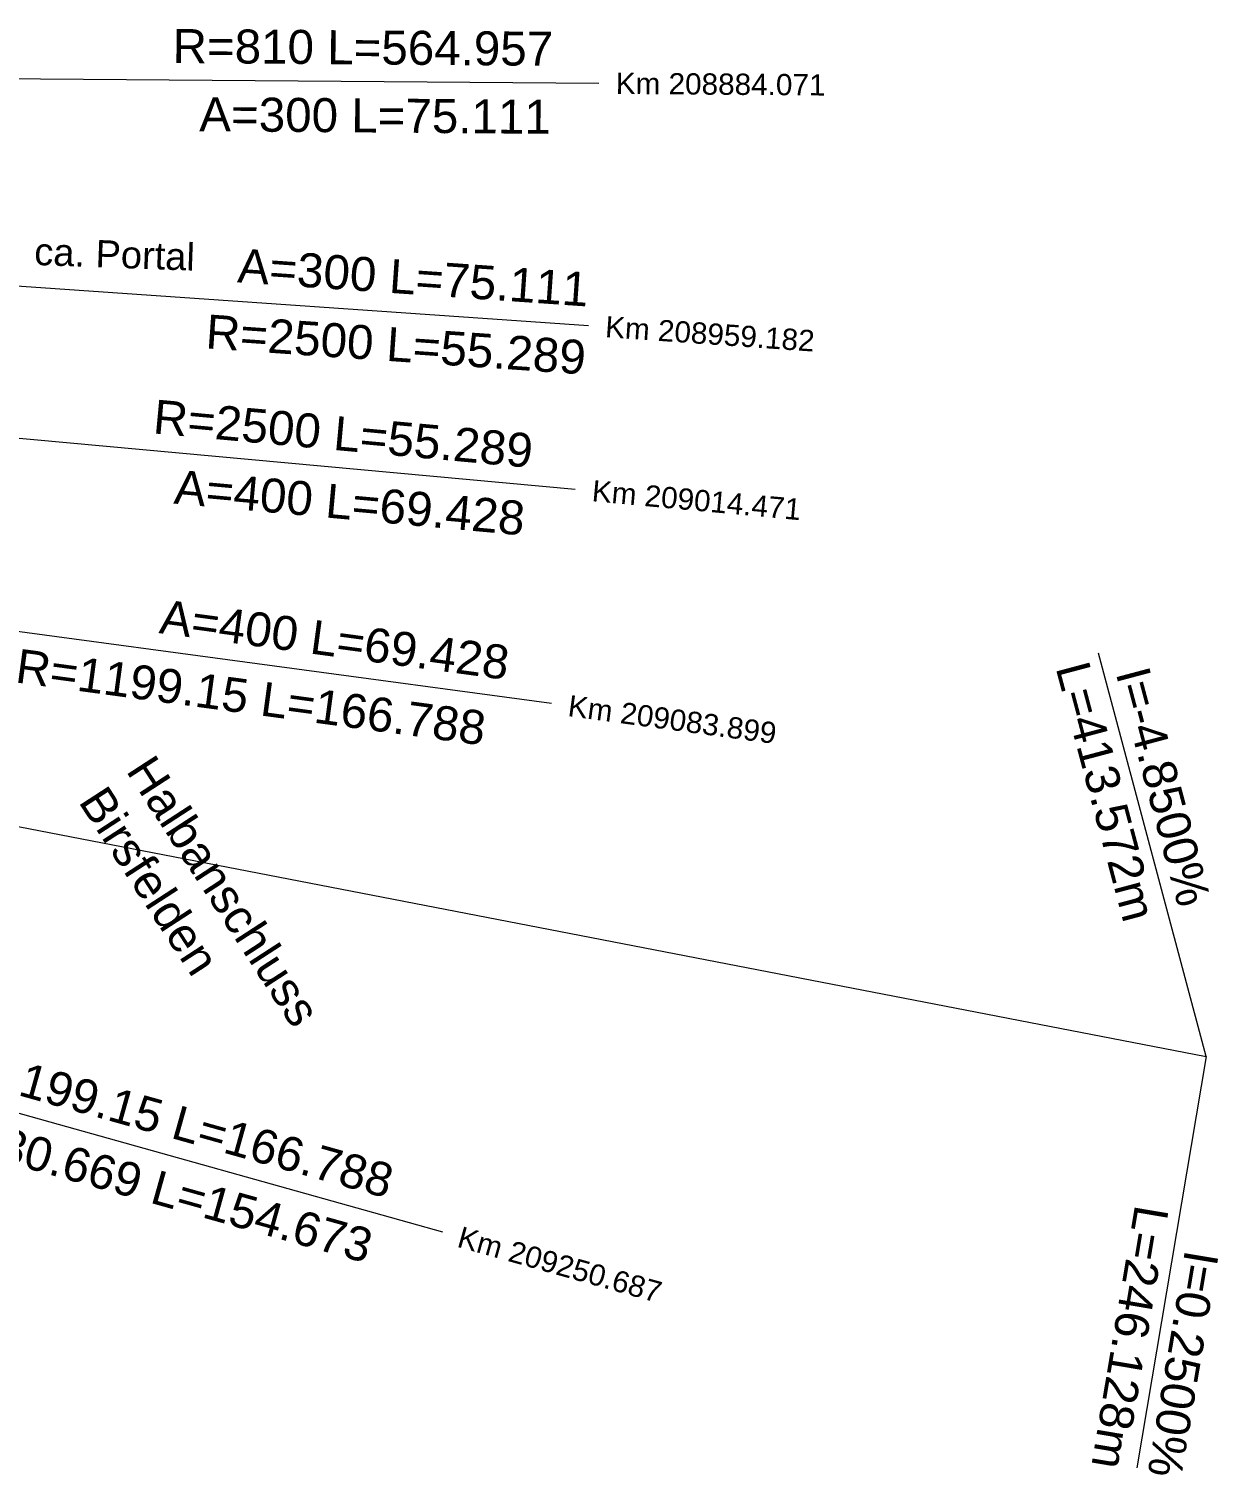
# Model space of a CAD drawing. Extents: x 2610184 to 2620710, y 1263771 to 1270672.
# Drawn here: x 2614715 to 2615152, y 1266072 to 1266604 of the extents above; entities that cross this region are included whole.
import ezdxf

# ---------------------------------------------------------------- set-up
doc = ezdxf.new("R2010")
doc.units = 0
doc.header["$LTSCALE"] = 5
doc.layers.add('Grundriss_26', color=7, linetype='CONTINUOUS')
doc.layers.add('QP_reel_26', color=7, linetype='CONTINUOUS')
doc.styles.add('ARIAL', font='arial.ttf')
doc.styles.get("Standard").update_dxf_attribs({"font": 'MONOTXT'})

msp = doc.modelspace()

# ---------------------------------------------------------------- linework, layer by layer
at = {"layer": 'Grundriss_26', "color": 30, "linetype": 'Continuous', "lineweight": 18}
for p, q in [((2614696.34, 1266585.96), (2614924.06, 1266584.23)), ((2614693.07, 1266510.94), (2614920.26, 1266495.24)), ((2614688.65, 1266455.83), (2614915.43, 1266435.11)), ((2614681.03, 1266386.82), (2614906.72, 1266356.41)), ((2614647.35, 1266223.61), (2614866.64, 1266162.2))]:
    msp.add_line(p, q, dxfattribs=at)
at = {"layer": 'QP_reel_26', "color": 1, "linetype": 'Continuous', "lineweight": 18}
for p, q in [((2615147.19, 1266226.6), (2615107.72, 1266374.77)), ((2614669.9, 1266319.01), (2615147.19, 1266226.6)), ((2615147.19, 1266226.6), (2615121.81, 1266075.38))]:
    msp.add_line(p, q, dxfattribs=at)

# ---------------------------------------------------------------- texts
at = {"layer": 'Grundriss_26', "color": 30, "lineweight": 18, "style": 'ARIAL'}
for s, height, rotation, p in [('R=810 L=564.957', 12.5, 359.5645, (2614767.44, 1266591.67)), ('Km 208884.071', 7.8125, 359.5645, (2614930.28, 1266580.28)), ('A=300 L=75.111', 12.5, 359.5645, (2614777.25, 1266566.6)), ('A=300 L=75.111', 12.5, 356.0473, (2614791.06, 1266511.07)), ('R=2500 L=55.289', 12.5, 356.0473, (2614779.36, 1266486.82)), ('Km 208959.182', 7.8125, 356.0473, (2614926.22, 1266490.91)), ('R=2500 L=55.289', 12.5, 354.7801, (2614759.98, 1266455.58)), ('A=400 L=69.428', 12.5, 354.7801, (2614767.67, 1266429.78)), ('Km 209014.471', 7.8125, 354.7801, (2614921.3, 1266430.65)), ('A=400 L=69.428', 12.5, 352.3259, (2614762.2, 1266382.19)), ('R=1199.15 L=166.788', 12.5, 352.3259, (2614709.31, 1266364.09)), ('Km 209083.899', 7.8125, 352.3259, (2614912.39, 1266351.71)), ('R=1199.15 L=166.788', 12.5, 344.3567, (2614678.95, 1266221.25)), ('A=430.669 L=154.673', 12.5, 344.3567, (2614672.21, 1266197.18)), ('Km 209250.687', 7.8125, 344.3567, (2614871.61, 1266156.75)), ('A=430.669 L=154.673', 12.5, 340.6616, (2614630.67, 1266072.23))]:
    msp.add_text(s, height=height, rotation=rotation, dxfattribs=at).set_placement(p)
at = {"layer": 'Grundriss_26', "color": 4, "attachment_point": 1}
for s, insert, char_height, width, rotation in [('\\fArial|b0|i0|c0|p18;\\H10;\\W1;\\C1;ca. Portal', (2614716.86, 1266527.45), 10, 57.8479, 357.9537), ('\\fArial|b0|i0|c0|p18;\\H12.5;\\W1;\\C1;Halbanschluss\\PBirsfelden', (2614760.6, 1266338.41), 12.5, 114.9629, 302.9907)]:
    msp.add_mtext(s, dxfattribs=dict(at, insert=insert, char_height=char_height, width=width, rotation=rotation))
at = {"layer": 'QP_reel_26', "color": 1, "lineweight": 18, "style": 'ARIAL'}
for s, rotation, p in [('L=413.572m', 284.9156, (2615091.88, 1266369.48)), ('I=-4.8500%', 284.9156, (2615113.95, 1266367.56)), ('L=246.128m', 260.4743, (2615121.2, 1266172.46)), ('I=0.2500%', 260.4743, (2615139.55, 1266155.92))]:
    msp.add_text(s, height=12.5, rotation=rotation, dxfattribs=at).set_placement(p)

doc.saveas('drawing.dxf')
